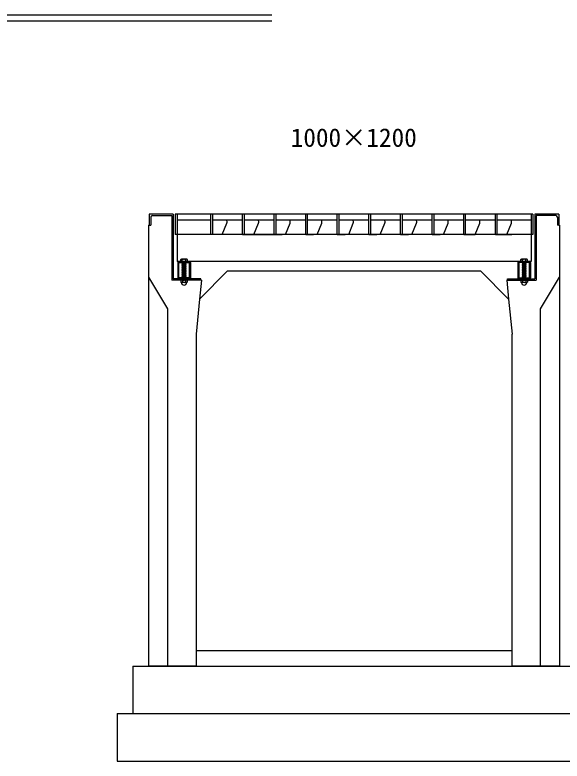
# Model space of a CAD drawing. Units: millimetres, scale not verified. Extents: x -16800 to 16800, y -5940 to 5940.
# Drawn here: x -7472 to -5741, y -2460 to -100 of the extents above; entities that cross this region are included whole.
import ezdxf
from ezdxf.enums import TextEntityAlignment as Align

# ---------------------------------------------------------------- set-up
doc = ezdxf.new("R2010")
doc.units = ezdxf.units.MM
doc.header["$LTSCALE"] = 20
doc.linetypes.add('DOTTED', pattern=[1.75, 0.25, -1.5])
for name, color, linetype, lineweight in [('0-2_HATCH', 6, 'Continuous', 25), ('0-5_OUTLINE', 3, 'Continuous', 25), ('0-6_TXT', 7, 'Continuous', 25)]:
    doc.layers.add(name, color=color, linetype=linetype, lineweight=lineweight)
doc.styles.add('ＭＳ ゴシック', font='')
doc.styles.get('ＭＳ ゴシック').set_extended_font_data('MS Gothic')

msp = doc.modelspace()

# ---------------------------------------------------------------- linework, layer by layer
at = {"layer": '0-2_HATCH'}
for p, q in [((-6971.5, -729.85), (-6971.5, -934.85)), ((-6959.5, -729.85), (-6959.5, -879.85)), ((-6852.5, -794.85), (-6852.5, -729.85)), ((-6846.5, -794.85), (-6846.5, -729.85)), ((-6752.5, -794.85), (-6752.5, -729.85)), ((-6746.5, -794.85), (-6746.5, -729.85)), ((-6652.5, -794.85), (-6652.5, -729.85)), ((-6646.5, -794.85), (-6646.5, -729.85)), ((-6552.5, -794.85), (-6552.5, -729.85)), ((-6546.5, -794.85), (-6546.5, -729.85)), ((-6452.5, -794.85), (-6452.5, -729.85)), ((-6446.5, -794.85), (-6446.5, -729.85)), ((-6352.5, -794.85), (-6352.5, -729.85)), ((-6346.5, -794.85), (-6346.5, -729.85)), ((-6252.5, -794.85), (-6252.5, -729.85)), ((-6246.5, -794.85), (-6246.5, -729.85)), ((-6152.5, -794.85), (-6152.5, -729.85)), ((-6146.5, -794.85), (-6146.5, -729.85)), ((-6052.5, -794.85), (-6052.5, -729.85)), ((-6046.5, -794.85), (-6046.5, -729.85)), ((-5952.5, -794.85), (-5952.5, -729.85)), ((-5946.5, -794.85), (-5946.5, -729.85)), ((-5839.5, -729.85), (-5839.5, -879.85)), ((-5833.5, -729.85), (-5833.5, -794.85)), ((-5827.5, -729.85), (-5827.5, -934.85)), ((-7043, -739.85), (-7043, -764.85)), ((-7037.5, -734.35), (-6976, -734.35)), ((-6976, -734.35), (-6976, -939.35)), ((-6852.5, -748.84), (-6959.5, -748.84)), ((-6752.5, -748.84), (-6846.5, -748.84)), ((-6652.5, -748.84), (-6746.5, -748.84)), ((-6552.5, -748.84), (-6646.5, -748.84)), ((-6452.5, -748.84), (-6546.5, -748.84)), ((-6352.5, -748.84), (-6446.5, -748.84)), ((-6252.5, -748.84), (-6346.5, -748.84)), ((-6152.5, -748.84), (-6246.5, -748.84)), ((-6052.5, -748.84), (-6146.5, -748.84)), ((-5952.5, -748.84), (-6046.5, -748.84)), ((-5839.5, -748.85), (-5946.5, -748.85)), ((-5823, -734.35), (-5823, -939.35)), ((-5761.5, -734.35), (-5823, -734.35)), ((-5756, -739.85), (-5756, -764.85)), ((-7047.5, -764.85), (-7043, -764.85)), ((-6816.5, -794.84), (-6801.93, -758.42)), ((-6716.5, -794.84), (-6701.93, -758.42)), ((-6616.5, -794.84), (-6601.93, -758.42)), ((-6516.5, -794.84), (-6501.93, -758.42)), ((-6416.5, -794.84), (-6401.93, -758.42)), ((-6316.5, -794.84), (-6301.93, -758.42)), ((-6216.5, -794.84), (-6201.93, -758.42)), ((-6116.5, -794.84), (-6101.93, -758.42)), ((-5916.5, -794.85), (-5901.93, -758.42)), ((-5751.5, -764.85), (-5756, -764.85)), ((-5833.5, -794.85), (-6965.5, -794.85)), ((-6752.5, -794.85), (-6627.5, -794.85)), ((-6552.5, -794.85), (-6527.5, -794.85)), ((-6452.5, -794.85), (-6427.5, -794.85)), ((-6352.5, -794.85), (-6327.5, -794.85)), ((-6252.5, -794.85), (-6227.5, -794.85)), ((-6152.5, -794.85), (-6127.5, -794.85)), ((-6052.5, -794.85), (-6027.5, -794.85)), ((-5952.5, -794.85), (-5911.5, -794.85)), ((-5946.5, -794.85), (-5900.5, -794.85)), ((-6946, -872.34), (-6948, -873.84)), ((-6947.67, -873.57), (-6946, -872.34)), ((-6929, -872.35), (-6946, -872.34)), ((-6927.32, -873.57), (-6929, -872.35)), ((-5870, -872.34), (-5872, -873.84)), ((-5871.67, -873.57), (-5870, -872.34)), ((-5853, -872.35), (-5870, -872.34)), ((-5851.33, -873.57), (-5853, -872.35)), ((-5839.5, -879.85), (-6959.5, -879.85)), ((-6957.5, -882.85), (-6957.5, -931.85)), ((-6954.5, -879.85), (-6920.5, -879.85)), ((-6948, -879.84), (-6948, -873.84)), ((-6927, -879.85), (-6948, -879.84)), ((-6944, -879.85), (-6931, -879.84)), ((-6944, -880.85), (-6943, -879.85)), ((-6943, -881.85), (-6944, -880.85)), ((-6944, -882.85), (-6943, -881.85)), ((-6943, -883.85), (-6944, -882.85)), ((-6944, -884.85), (-6943, -883.85)), ((-6931, -883.85), (-6944, -884.85)), ((-6943, -885.85), (-6944, -884.85)), ((-6944, -886.85), (-6943, -885.85)), ((-6931, -885.85), (-6944, -886.85)), ((-6943, -887.84), (-6944, -886.85)), ((-6944, -888.85), (-6943, -887.84)), ((-6931, -887.84), (-6944, -888.85)), ((-6943, -889.85), (-6944, -888.85)), ((-6944, -890.85), (-6943, -889.85)), ((-6931, -889.85), (-6944, -890.85)), ((-6943, -891.84), (-6944, -890.85)), ((-6931, -891.84), (-6944, -892.85)), ((-6944, -892.85), (-6943, -891.84)), ((-6931, -893.85), (-6944, -894.85)), ((-6943, -895.84), (-6944, -894.85)), ((-6944, -896.84), (-6943, -895.84)), ((-6931, -895.85), (-6944, -896.85)), ((-6943, -879.85), (-6943, -873.84)), ((-6932, -879.85), (-6932, -873.84)), ((-6932, -880.85), (-6931, -879.85)), ((-6931, -881.85), (-6932, -880.85)), ((-6932, -884.85), (-6931, -883.85)), ((-6931, -885.85), (-6932, -884.85)), ((-6932, -886.85), (-6931, -885.85)), ((-6931, -887.84), (-6932, -886.85)), ((-6932, -888.85), (-6931, -887.84)), ((-6931, -889.85), (-6932, -888.85)), ((-6932, -892.85), (-6931, -891.84)), ((-6931, -893.85), (-6932, -892.85)), ((-6932, -894.85), (-6931, -893.85)), ((-6931, -895.84), (-6932, -894.85)), ((-6932, -896.85), (-6931, -895.85)), ((-6927, -879.85), (-6927, -873.84)), ((-6917.5, -882.85), (-6917.5, -931.85)), ((-5881.5, -882.85), (-5881.5, -931.85)), ((-5844.5, -879.85), (-5878.5, -879.85)), ((-5872, -879.84), (-5872, -873.84)), ((-5851, -879.85), (-5872, -879.84)), ((-5868, -879.85), (-5855, -879.84)), ((-5868, -880.85), (-5867, -879.85)), ((-5867, -881.85), (-5868, -880.85)), ((-5868, -882.85), (-5867, -881.85)), ((-5867, -883.85), (-5868, -882.85)), ((-5868, -884.85), (-5867, -883.85)), ((-5855, -883.85), (-5868, -884.85)), ((-5867, -885.85), (-5868, -884.85)), ((-5868, -886.85), (-5867, -885.85)), ((-5855, -885.85), (-5868, -886.85)), ((-5867, -887.84), (-5868, -886.85)), ((-5868, -888.85), (-5867, -887.84)), ((-5855, -887.84), (-5868, -888.85)), ((-5867, -889.85), (-5868, -888.85)), ((-5868, -890.85), (-5867, -889.85)), ((-5855, -889.85), (-5868, -890.85)), ((-5867, -891.84), (-5868, -890.85)), ((-5855, -891.84), (-5868, -892.85)), ((-5868, -892.85), (-5867, -891.84)), ((-5855, -893.85), (-5868, -894.85)), ((-5867, -895.84), (-5868, -894.85)), ((-5868, -896.84), (-5867, -895.84)), ((-5855, -895.85), (-5868, -896.85)), ((-5867, -879.85), (-5867, -873.84)), ((-5856, -879.85), (-5856, -873.84)), ((-5856, -880.85), (-5855, -879.85)), ((-5855, -881.85), (-5856, -880.85)), ((-5856, -884.85), (-5855, -883.85)), ((-5855, -885.85), (-5856, -884.85)), ((-5856, -886.85), (-5855, -885.85)), ((-5855, -887.84), (-5856, -886.85)), ((-5856, -888.85), (-5855, -887.84)), ((-5855, -889.85), (-5856, -888.85)), ((-5856, -892.85), (-5855, -891.84)), ((-5855, -893.85), (-5856, -892.85)), ((-5856, -894.85), (-5855, -893.85)), ((-5855, -895.84), (-5856, -894.85)), ((-5856, -896.85), (-5855, -895.85)), ((-5851, -879.85), (-5851, -873.84)), ((-5841.5, -882.85), (-5841.5, -931.85)), ((-6943, -897.84), (-6944, -896.84)), ((-6931, -897.84), (-6944, -898.84)), ((-6944, -898.84), (-6943, -897.84)), ((-6943, -899.84), (-6944, -898.84)), ((-6931, -899.84), (-6944, -900.84)), ((-6944, -900.84), (-6943, -899.84)), ((-6943, -901.84), (-6944, -900.84)), ((-6931, -901.84), (-6944, -902.84)), ((-6944, -902.84), (-6943, -901.84)), ((-6943, -903.84), (-6944, -902.84)), ((-6931, -903.84), (-6944, -904.84)), ((-6944, -904.84), (-6943, -903.84)), ((-6943, -905.84), (-6944, -904.84)), ((-6931, -905.84), (-6944, -906.84)), ((-6944, -906.84), (-6943, -905.84)), ((-6943, -907.84), (-6944, -906.84)), ((-6931, -907.84), (-6944, -908.84)), ((-6944, -908.84), (-6943, -907.84)), ((-6943, -909.84), (-6944, -908.84)), ((-6931, -909.84), (-6944, -910.84)), ((-6944, -910.84), (-6943, -909.84)), ((-6943, -911.84), (-6944, -910.84)), ((-6931, -911.84), (-6944, -912.84)), ((-6944, -912.84), (-6943, -911.84)), ((-6943, -913.84), (-6944, -912.84)), ((-6931, -913.84), (-6944, -914.84)), ((-6944, -914.84), (-6943, -913.84)), ((-6943, -915.84), (-6944, -914.84)), ((-6931, -915.84), (-6944, -916.84)), ((-6944, -916.84), (-6943, -915.84)), ((-6943, -917.84), (-6944, -916.84)), ((-6931, -917.84), (-6944, -918.84)), ((-6944, -918.84), (-6943, -917.84)), ((-6943, -919.84), (-6944, -918.84)), ((-6931, -919.84), (-6944, -920.84)), ((-6944, -920.84), (-6943, -919.84)), ((-6932, -896.85), (-6931, -897.85)), ((-6932, -898.84), (-6931, -897.84)), ((-6932, -898.84), (-6931, -899.84)), ((-6932, -900.84), (-6931, -899.84)), ((-6932, -900.84), (-6931, -901.84)), ((-6932, -902.84), (-6931, -901.84)), ((-6932, -902.84), (-6931, -903.84)), ((-6932, -904.84), (-6931, -903.84)), ((-6932, -904.84), (-6931, -905.84)), ((-6932, -906.84), (-6931, -905.84)), ((-6932, -906.84), (-6931, -907.84)), ((-6932, -908.84), (-6931, -907.84)), ((-6932, -908.84), (-6931, -909.84)), ((-6932, -910.84), (-6931, -909.84)), ((-6932, -910.84), (-6931, -911.84)), ((-6932, -912.84), (-6931, -911.84)), ((-6932, -912.84), (-6931, -913.84)), ((-6932, -914.84), (-6931, -913.84)), ((-6932, -914.84), (-6931, -915.84)), ((-6932, -916.84), (-6931, -915.84)), ((-6932, -916.84), (-6931, -917.84)), ((-6932, -918.84), (-6931, -917.84)), ((-6932, -918.84), (-6931, -919.85)), ((-6932, -920.84), (-6931, -919.84)), ((-5867, -897.84), (-5868, -896.84)), ((-5855, -897.84), (-5868, -898.84)), ((-5868, -898.84), (-5867, -897.84)), ((-5867, -899.84), (-5868, -898.84)), ((-5855, -899.84), (-5868, -900.84)), ((-5868, -900.84), (-5867, -899.84)), ((-5867, -901.84), (-5868, -900.84)), ((-5855, -901.84), (-5868, -902.84)), ((-5868, -902.84), (-5867, -901.84)), ((-5867, -903.84), (-5868, -902.84)), ((-5855, -903.84), (-5868, -904.84)), ((-5868, -904.84), (-5867, -903.84)), ((-5867, -905.84), (-5868, -904.84)), ((-5855, -905.84), (-5868, -906.84)), ((-5868, -906.84), (-5867, -905.84)), ((-5867, -907.84), (-5868, -906.84)), ((-5855, -907.84), (-5868, -908.84)), ((-5868, -908.84), (-5867, -907.84)), ((-5867, -909.84), (-5868, -908.84)), ((-5855, -909.84), (-5868, -910.84)), ((-5868, -910.84), (-5867, -909.84)), ((-5867, -911.84), (-5868, -910.84)), ((-5855, -911.84), (-5868, -912.84)), ((-5868, -912.84), (-5867, -911.84)), ((-5867, -913.84), (-5868, -912.84)), ((-5855, -913.84), (-5868, -914.84)), ((-5868, -914.84), (-5867, -913.84)), ((-5867, -915.84), (-5868, -914.84)), ((-5855, -915.84), (-5868, -916.84)), ((-5868, -916.84), (-5867, -915.84)), ((-5867, -917.84), (-5868, -916.84)), ((-5855, -917.84), (-5868, -918.84)), ((-5868, -918.84), (-5867, -917.84)), ((-5867, -919.84), (-5868, -918.84)), ((-5855, -919.84), (-5868, -920.84)), ((-5868, -920.84), (-5867, -919.84)), ((-5856, -896.85), (-5855, -897.85)), ((-5856, -898.84), (-5855, -897.84)), ((-5856, -898.84), (-5855, -899.84)), ((-5856, -900.84), (-5855, -899.84)), ((-5856, -900.84), (-5855, -901.84)), ((-5856, -902.84), (-5855, -901.84)), ((-5856, -902.84), (-5855, -903.84)), ((-5856, -904.84), (-5855, -903.84)), ((-5856, -904.84), (-5855, -905.84)), ((-5856, -906.84), (-5855, -905.84)), ((-5856, -906.84), (-5855, -907.84)), ((-5856, -908.84), (-5855, -907.84)), ((-5856, -908.84), (-5855, -909.84)), ((-5856, -910.84), (-5855, -909.84)), ((-5856, -910.84), (-5855, -911.84)), ((-5856, -912.84), (-5855, -911.84)), ((-5856, -912.84), (-5855, -913.84)), ((-5856, -914.84), (-5855, -913.84)), ((-5856, -914.84), (-5855, -915.84)), ((-5856, -916.84), (-5855, -915.84)), ((-5856, -916.84), (-5855, -917.84)), ((-5856, -918.84), (-5855, -917.84)), ((-5856, -918.84), (-5855, -919.85)), ((-5856, -920.84), (-5855, -919.84)), ((-6954.5, -934.85), (-6920.5, -934.85)), ((-6946.84, -939.35), (-6947.71, -939.99)), ((-6947.71, -939.99), (-6947.7, -945.18)), ((-6928.16, -939.34), (-6946.84, -939.35)), ((-6943, -921.84), (-6944, -920.84)), ((-6931, -921.84), (-6944, -922.84)), ((-6944, -922.84), (-6943, -921.84)), ((-6943, -923.84), (-6944, -922.84)), ((-6931, -923.85), (-6944, -924.85)), ((-6944, -924.85), (-6943, -923.85)), ((-6943, -925.85), (-6944, -924.85)), ((-6930.99, -925.85), (-6943.99, -926.85)), ((-6943.99, -926.85), (-6942.99, -925.85)), ((-6942.99, -927.85), (-6943.99, -926.85)), ((-6930.99, -927.85), (-6943.99, -928.85)), ((-6943.99, -928.85), (-6942.99, -927.85)), ((-6942.99, -929.85), (-6943.99, -928.85)), ((-6930.99, -929.85), (-6943.99, -930.85)), ((-6943.99, -930.85), (-6942.99, -929.85)), ((-6942.99, -931.85), (-6943.99, -930.85)), ((-6943.99, -932.85), (-6942.99, -931.85)), ((-6942.99, -933.85), (-6943.99, -932.85)), ((-6943.99, -938.85), (-6942.99, -937.85)), ((-6943.5, -939.35), (-6943.99, -938.85)), ((-6943.98, -934.86), (-6942.98, -933.86)), ((-6942.98, -935.86), (-6943.98, -934.86)), ((-6943.98, -936.86), (-6942.98, -935.86)), ((-6942.98, -937.86), (-6943.98, -936.86)), ((-6942.6, -939.99), (-6942.6, -945.18)), ((-6932.4, -939.99), (-6932.4, -945.18)), ((-6932, -920.84), (-6931, -921.84)), ((-6932, -922.84), (-6931, -921.84)), ((-6932, -922.84), (-6930.99, -923.85)), ((-6932, -924.85), (-6931, -923.85)), ((-6932, -924.85), (-6930.99, -925.85)), ((-6931.99, -926.85), (-6930.99, -925.85)), ((-6931.99, -926.85), (-6930.99, -927.85)), ((-6931.99, -928.85), (-6930.99, -927.85)), ((-6931.99, -928.85), (-6930.99, -929.85)), ((-6931.99, -930.85), (-6930.99, -929.85)), ((-6931.99, -930.85), (-6930.99, -931.85)), ((-6931.99, -932.85), (-6930.99, -931.85)), ((-6931.99, -932.85), (-6930.98, -933.86)), ((-6931.99, -938.85), (-6930.99, -937.85)), ((-6931.99, -938.85), (-6931.5, -939.35)), ((-6931.98, -934.86), (-6930.98, -933.86)), ((-6931.98, -934.86), (-6930.98, -935.86)), ((-6931.98, -936.86), (-6930.98, -935.86)), ((-6931.98, -936.86), (-6930.98, -937.86)), ((-6928.16, -939.34), (-6927.29, -939.99)), ((-6927.29, -939.99), (-6927.29, -945.18)), ((-6882.45, -939.35), (-6888.39, -998.73)), ((-5916.55, -939.35), (-5910.61, -998.73)), ((-5844.5, -934.85), (-5878.5, -934.85)), ((-5870.84, -939.35), (-5871.71, -939.99)), ((-5871.71, -939.99), (-5871.71, -945.18)), ((-5852.16, -939.34), (-5870.84, -939.35)), ((-5867, -921.84), (-5868, -920.84)), ((-5855, -921.84), (-5868, -922.84)), ((-5868, -922.84), (-5867, -921.84)), ((-5867, -923.84), (-5868, -922.84)), ((-5855, -923.85), (-5868, -924.85)), ((-5868, -924.85), (-5867, -923.85)), ((-5867, -925.85), (-5868, -924.85)), ((-5854.99, -925.85), (-5867.99, -926.85)), ((-5867.99, -926.85), (-5866.99, -925.85)), ((-5866.99, -927.85), (-5867.99, -926.85)), ((-5854.99, -927.85), (-5867.99, -928.85)), ((-5867.99, -928.85), (-5866.99, -927.85)), ((-5866.99, -929.85), (-5867.99, -928.85)), ((-5854.99, -929.85), (-5867.99, -930.85)), ((-5867.99, -930.85), (-5866.99, -929.85)), ((-5866.99, -931.85), (-5867.99, -930.85)), ((-5867.99, -932.85), (-5866.99, -931.85)), ((-5866.99, -933.85), (-5867.99, -932.85)), ((-5867.99, -934.86), (-5866.99, -933.86)), ((-5866.99, -935.86), (-5867.99, -934.86)), ((-5867.99, -938.85), (-5866.99, -937.85)), ((-5867.5, -939.35), (-5867.99, -938.85)), ((-5867.98, -936.86), (-5866.98, -935.86)), ((-5866.98, -937.86), (-5867.98, -936.86)), ((-5866.6, -939.99), (-5866.6, -945.18)), ((-5856.4, -939.99), (-5856.4, -945.18)), ((-5856, -920.84), (-5855, -921.84)), ((-5856, -922.84), (-5855, -921.84)), ((-5856, -922.84), (-5855, -923.85)), ((-5856, -924.85), (-5855, -923.85)), ((-5856, -924.85), (-5854.99, -925.85)), ((-5855.99, -926.85), (-5854.99, -925.85)), ((-5855.99, -926.85), (-5854.99, -927.85)), ((-5855.99, -928.85), (-5854.99, -927.85)), ((-5855.99, -928.85), (-5854.99, -929.85)), ((-5855.99, -930.85), (-5854.99, -929.85)), ((-5855.99, -930.85), (-5854.99, -931.85)), ((-5855.99, -932.85), (-5854.99, -931.85)), ((-5855.99, -932.85), (-5854.98, -933.86)), ((-5855.99, -938.85), (-5854.99, -937.85)), ((-5855.99, -938.85), (-5855.5, -939.35)), ((-5855.98, -934.86), (-5854.98, -933.86)), ((-5855.98, -934.86), (-5854.98, -935.86)), ((-5855.98, -936.86), (-5854.98, -935.86)), ((-5855.98, -936.86), (-5854.98, -937.86)), ((-5852.16, -939.34), (-5851.29, -939.99)), ((-5851.29, -939.99), (-5851.29, -945.18)), ((-6946.01, -946.15), (-6947.7, -945.18)), ((-6946.01, -946.47), (-6946.01, -946.15)), ((-6928.99, -946.15), (-6946.01, -946.15)), ((-6928.99, -946.47), (-6946.01, -946.47)), ((-6928.99, -946.15), (-6927.29, -945.18)), ((-6928.99, -946.47), (-6928.99, -946.15)), ((-5870.01, -946.15), (-5871.71, -945.18)), ((-5870.01, -946.47), (-5870.01, -946.15)), ((-5852.99, -946.15), (-5870.01, -946.15)), ((-5852.99, -946.47), (-5870.01, -946.47)), ((-5852.99, -946.15), (-5851.29, -945.18)), ((-5852.99, -946.47), (-5852.99, -946.15))]:
    msp.add_line(p, q, dxfattribs=at)
at = {"layer": '0-2_HATCH', "linetype": 'DOTTED'}
for p, q in [((-6931, -879.85), (-6944, -880.85)), ((-6931, -881.85), (-6944, -882.85)), ((-5855, -879.85), (-5868, -880.85)), ((-5855, -881.85), (-5868, -882.85)), ((-6930.99, -931.85), (-6943.99, -932.85)), ((-6930.99, -937.85), (-6943.99, -938.85)), ((-6930.98, -933.86), (-6943.98, -934.86)), ((-6930.98, -935.86), (-6943.98, -936.86)), ((-6943.5, -939.35), (-6931.5, -939.35)), ((-5854.99, -931.85), (-5867.99, -932.85)), ((-5854.98, -933.86), (-5867.99, -934.86)), ((-5854.99, -937.85), (-5867.99, -938.85)), ((-5854.98, -935.86), (-5867.98, -936.86)), ((-5867.5, -939.35), (-5855.5, -939.35))]:
    msp.add_line(p, q, dxfattribs=at)
at = {"layer": '0-2_HATCH'}
for points in [[(-5833.5, -729.85), (-6965.5, -729.85), (-6965.5, -794.85)], [(-6046.5, -794.84), (-6016.5, -794.84), (-6001.93, -758.42)], [(-6944, -894.85), (-6943, -893.85), (-6944, -892.85)], [(-6931, -883.85), (-6932, -882.85), (-6931, -881.85)], [(-6931, -891.84), (-6932, -890.84), (-6931, -889.85)], [(-5868, -894.85), (-5867, -893.85), (-5868, -892.85)], [(-5855, -883.85), (-5856, -882.85), (-5855, -881.85)], [(-5855, -891.84), (-5856, -890.84), (-5855, -889.85)], [(-6882.45, -939.35), (-6884.5, -939.35), (-6976, -939.35)], [(-6884.5, -939.35), (-6884.5, -934.85), (-6971.5, -934.85)], [(-5916.55, -939.35), (-5914.5, -939.35), (-5823, -939.35)], [(-5914.5, -939.35), (-5914.5, -934.85), (-5827.5, -934.85)]]:
    msp.add_lwpolyline(points, dxfattribs=at)
for points in [[(-6920.7, -883.05), (-6920.7, -931.65), (-6954.3, -931.65), (-6954.3, -883.05)], [(-5878.3, -883.05), (-5878.3, -931.65), (-5844.7, -931.65), (-5844.7, -883.05)]]:
    msp.add_lwpolyline(points, close=True, dxfattribs=at)
for centre, radius, start, end in [((-7037.5, -739.85), 5.5, 90, 180), ((-6811.12, -754.74), 9.9, 338.19859, 36.58107), ((-6711.12, -754.74), 9.9, 338.19859, 36.58107), ((-6611.12, -754.74), 9.9, 338.19859, 36.58107), ((-6511.12, -754.74), 9.9, 338.19859, 36.58107), ((-6411.12, -754.74), 9.9, 338.19859, 36.58107), ((-6311.12, -754.74), 9.9, 338.19859, 36.58107), ((-6211.12, -754.74), 9.9, 338.19859, 36.58107), ((-6111.12, -754.74), 9.9, 338.19859, 36.58107), ((-6011.12, -754.74), 9.9, 338.19859, 36.58107), ((-5911.12, -754.75), 9.9, 338.19859, 36.58107), ((-5761.5, -739.85), 5.5, 0, 90), ((-6945.5, -876.47), 3.62, 46.39563, 133.60437), ((-6937.5, -888.47), 15.62, 69.39075, 110.60925), ((-6929.5, -876.47), 3.62, 46.39563, 133.60437), ((-5869.5, -876.47), 3.62, 46.39563, 133.60437), ((-5861.5, -888.47), 15.62, 69.39075, 110.60925), ((-5853.5, -876.47), 3.62, 46.39563, 133.60437), ((-6954.5, -882.85), 3, 90, 180), ((-6920.5, -882.85), 3, 0, 90), ((-5878.5, -882.85), 3, 90, 180), ((-5844.5, -882.85), 3, 0, 90), ((-6954.5, -931.85), 3, 180, 270), ((-6945.15, -944.69), 5.35, 61.49832, 118.50684), ((-6937.5, -959.76), 20.42, 75.52621, 104.47362), ((-6929.85, -944.69), 5.35, 61.49231, 118.50169), ((-6920.5, -931.85), 3, 270, 0), ((-5878.5, -931.85), 3, 180, 270), ((-5869.15, -944.69), 5.35, 61.49832, 118.50684), ((-5861.5, -959.76), 20.42, 75.52621, 104.47362), ((-5853.85, -944.69), 5.35, 61.49231, 118.50169), ((-5844.5, -931.85), 3, 270, 0), ((-6945.15, -940.48), 5.35, 241.49843, 298.50089), ((-6937.5, -946.47), 8.19, 180, 359.99995), ((-6937.5, -925.41), 20.42, 255.52638, 284.47374), ((-6929.85, -940.48), 5.35, 241.49989, 298.5), ((-5869.15, -940.48), 5.35, 241.49843, 298.50089), ((-5861.5, -946.47), 8.19, 180, 359.99995), ((-5861.5, -925.41), 20.42, 255.52638, 284.47374), ((-5853.85, -940.48), 5.35, 241.49989, 298.5)]:
    msp.add_arc(centre, radius, start, end, dxfattribs=at)
at = {"layer": '0-5_OUTLINE'}
for p, q in [((-7047.5, -729.85), (-7047.5, -764.85)), ((-6971.5, -729.85), (-7047.5, -729.85)), ((-5751.5, -729.85), (-5827.5, -729.85)), ((-5751.5, -729.85), (-5751.5, -764.85)), ((-7049.5, -764.85), (-7047.5, -764.85)), ((-7049.5, -764.85), (-7049.5, -2159.85)), ((-5751.5, -764.85), (-5749.5, -764.85)), ((-5749.5, -764.85), (-5749.5, -2159.85)), ((-6799.5, -909.85), (-5999.5, -909.85)), ((-5999.5, -909.85), (-5910.61, -998.73)), ((-7049.5, -929.85), (-6989.5, -1029.85)), ((-5809.5, -1029.85), (-5749.5, -929.85)), ((-5910.61, -998.73), (-5899.5, -1109.85)), ((-6989.5, -1029.85), (-6989.5, -2159.85)), ((-5809.5, -2159.85), (-5809.5, -1029.85)), ((-6899.5, -1109.85), (-6899.5, -2159.85)), ((-5899.5, -2159.85), (-5899.5, -1109.85)), ((-6899.5, -2109.85), (-5899.5, -2109.85)), ((-7099.5, -2159.85), (-7099.5, -2309.85)), ((-7099.5, -2159.85), (-5699.5, -2159.85)), ((-6899.5, -2159.85), (-7049.5, -2159.85)), ((-5749.5, -2159.85), (-5899.5, -2159.85)), ((-7149.5, -2309.85), (-7149.5, -2459.85)), ((-7149.5, -2309.85), (-5649.5, -2309.85)), ((-7149.5, -2459.85), (-5649.5, -2459.85))]:
    msp.add_line(p, q, dxfattribs=at)
msp.add_lwpolyline([(-6799.5, -909.85), (-6888.39, -998.73), (-6899.5, -1109.85)], dxfattribs=at)
at = {"layer": '0-6_TXT'}
for p, q in [((-10140.75, -100), (-6659.25, -100)), ((-10140.75, -119.2), (-6659.25, -119.2))]:
    msp.add_line(p, q, dxfattribs=at)

# ---------------------------------------------------------------- texts
at = {"layer": '0-6_TXT', "style": 'ＭＳ ゴシック'}
msp.add_text('1000×1200', height=58.65, dxfattribs=at).set_placement((-6600, -534.84), align=Align.BOTTOM_LEFT)

doc.saveas('drawing.dxf')
